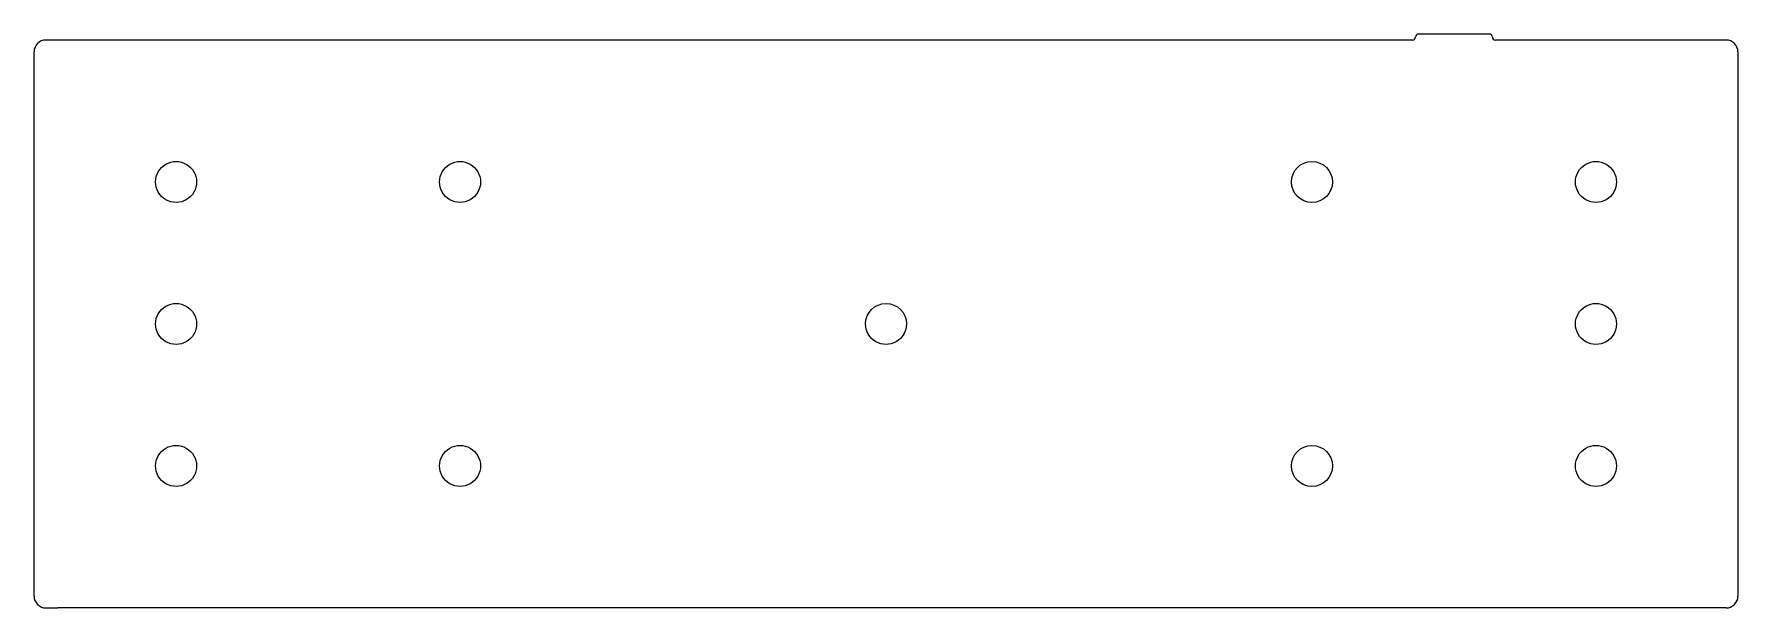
# Model space of a CAD drawing. Extents: x 0 to 229, y -76 to 1.
import ezdxf

# ---------------------------------------------------------------- set-up
doc = ezdxf.new("R2010")
doc.units = 0
doc.layers.get('0').update_dxf_attribs({"linetype": 'CONTINUOUS'})

msp = doc.modelspace()

# ---------------------------------------------------------------- linework, layer by layer
at = {"color": 7}
for p, q in [((195.325799, 0.676865), (185.800799, 0.676865)), ((0.063306, -74.728112), (0.063306, -1.703115)), ((1.650806, -0.115615), (185.008319, -0.115615)), ((196.120819, -0.115615), (227.075798, -0.115615)), ((228.663298, -1.703115), (228.663298, -74.728112)), ((21.865343, -19.168052), (21.865343, -19.168052)), ((59.965347, -19.168052), (59.965347, -19.168052)), ((174.265328, -19.168052), (174.265328, -19.168052)), ((212.365326, -19.168052), (212.365326, -19.168052)), ((21.865343, -38.218155), (21.865343, -38.218155)), ((117.11534, -38.218155), (117.11534, -38.218155)), ((212.365326, -38.218155), (212.365326, -38.218155)), ((21.865343, -57.268152), (21.865343, -57.268152)), ((59.965347, -57.268152), (59.965347, -57.268152)), ((174.265328, -57.268152), (174.265328, -57.268152)), ((212.365326, -57.268152), (212.365326, -57.268152)), ((1.650806, -76.315612), (3.238306, -76.315612)), ((227.075798, -76.315612), (3.238306, -76.315612))]:
    msp.add_line(p, q, dxfattribs=at)
for points in [[(185.289796, -0.001859), (185.364252, 0.072573), (185.406083, 0.173539), (185.406083, 0.278819)], [(185.802831, 0.675694), (185.583693, 0.675624), (185.406083, 0.497958), (185.406083, 0.278819)], [(195.608546, 0.559497), (195.53409, 0.633929), (195.433111, 0.675728), (195.327831, 0.675694)], [(195.724833, 0.278819), (195.724833, 0.384099), (195.683002, 0.485065), (195.608546, 0.559497)], [(195.724833, 0.278819), (195.724833, 0.059681), (195.902442, -0.117986), (196.121581, -0.118056)], [(1.652838, -0.118056), (0.776087, -0.118056), (0.065339, -0.828802), (0.065338, -1.705553)], [(185.009081, -0.118056), (185.114361, -0.118089), (185.21534, -0.076291), (185.289796, -0.001859)], [(228.66533, -1.705553), (228.665328, -0.828802), (227.954581, -0.118056), (227.07783, -0.118056)], [(16.365329, -19.168052), (16.365329, -18.185569), (16.889477, -17.277718), (17.740332, -16.786476)], [(17.740332, -16.786476), (18.591188, -16.295235), (19.639484, -16.295235), (20.49034, -16.786476)], [(20.49034, -16.786476), (21.341195, -17.277718), (21.865343, -18.185569), (21.865343, -19.168052)], [(54.465332, -19.168052), (54.465332, -18.185569), (54.989481, -17.277718), (55.840336, -16.786476)], [(55.840336, -16.786476), (56.691191, -16.295235), (57.739488, -16.295235), (58.590343, -16.786476)], [(58.590343, -16.786476), (59.441198, -17.277718), (59.965347, -18.185569), (59.965347, -19.168052)], [(168.765313, -19.168052), (168.765313, -17.649265), (169.996533, -16.418045), (171.51532, -16.418045)], [(171.51532, -16.418045), (173.034107, -16.418045), (174.265327, -17.649265), (174.265328, -19.168052)], [(206.865312, -19.168052), (206.865312, -18.185569), (207.38946, -17.277718), (208.240315, -16.786476)], [(208.240315, -16.786476), (209.09117, -16.295235), (210.139467, -16.295235), (210.990323, -16.786476)], [(210.990323, -16.786476), (211.841178, -17.277718), (212.365326, -18.185569), (212.365326, -19.168052)], [(17.740332, -21.549629), (16.889477, -21.058387), (16.365329, -20.150535), (16.365329, -19.168052)], [(21.865343, -19.168052), (21.865343, -20.150535), (21.341195, -21.058387), (20.49034, -21.549629)], [(55.840336, -21.549629), (54.989481, -21.058387), (54.465332, -20.150535), (54.465332, -19.168052)], [(59.965347, -19.168052), (59.965347, -20.150535), (59.441198, -21.058387), (58.590343, -21.549629)], [(171.51532, -21.918059), (169.996533, -21.918059), (168.765313, -20.686839), (168.765313, -19.168052)], [(174.265328, -19.168052), (174.265327, -20.686839), (173.034107, -21.918059), (171.51532, -21.918059)], [(208.240315, -21.549629), (207.38946, -21.058387), (206.865312, -20.150535), (206.865312, -19.168052)], [(212.365326, -19.168052), (212.365326, -20.150535), (211.841178, -21.058387), (210.990323, -21.549629)], [(20.49034, -21.549629), (19.639484, -22.04087), (18.591188, -22.04087), (17.740332, -21.549629)], [(58.590343, -21.549629), (57.739488, -22.04087), (56.691191, -22.04087), (55.840336, -21.549629)], [(210.990323, -21.549629), (210.139467, -22.04087), (209.09117, -22.04087), (208.240315, -21.549629)], [(16.365329, -38.218155), (16.365329, -37.235672), (16.889477, -36.32782), (17.740332, -35.836579)], [(17.740332, -35.836579), (18.591188, -35.345337), (19.639484, -35.345337), (20.49034, -35.836579)], [(20.49034, -35.836579), (21.341195, -36.32782), (21.865343, -37.235672), (21.865343, -38.218155)], [(111.615325, -38.218155), (111.615325, -36.699368), (112.846545, -35.468148), (114.365332, -35.468148)], [(114.365332, -35.468148), (115.884119, -35.468148), (117.11534, -36.699368), (117.11534, -38.218155)], [(206.865312, -38.218155), (206.865312, -37.235672), (207.38946, -36.32782), (208.240315, -35.836579)], [(208.240315, -35.836579), (209.09117, -35.345337), (210.139467, -35.345337), (210.990323, -35.836579)], [(210.990323, -35.836579), (211.841178, -36.32782), (212.365326, -37.235672), (212.365326, -38.218155)], [(17.740332, -40.599731), (16.889477, -40.10849), (16.365329, -39.200638), (16.365329, -38.218155)], [(21.865343, -38.218155), (21.865343, -39.200638), (21.341195, -40.10849), (20.49034, -40.599731)], [(112.990329, -40.599731), (112.139474, -40.10849), (111.615325, -39.200638), (111.615325, -38.218155)], [(117.11534, -38.218155), (117.11534, -39.200638), (116.591191, -40.10849), (115.740336, -40.599731)], [(208.240315, -40.599731), (207.38946, -40.10849), (206.865312, -39.200638), (206.865312, -38.218155)], [(212.365326, -38.218155), (212.365326, -39.200638), (211.841178, -40.10849), (210.990323, -40.599731)], [(20.49034, -40.599731), (19.639484, -41.090973), (18.591188, -41.090973), (17.740332, -40.599731)], [(115.740336, -40.599731), (114.889481, -41.090973), (113.841184, -41.090973), (112.990329, -40.599731)], [(210.990323, -40.599731), (210.139467, -41.090973), (209.09117, -41.090973), (208.240315, -40.599731)], [(17.740332, -54.886575), (18.591188, -54.395334), (19.639484, -54.395334), (20.49034, -54.886575)], [(55.840336, -54.886575), (56.691191, -54.395334), (57.739488, -54.395334), (58.590343, -54.886575)], [(168.765313, -57.268152), (168.765313, -55.749365), (169.996533, -54.518144), (171.51532, -54.518144)], [(171.51532, -54.518144), (173.034107, -54.518144), (174.265327, -55.749365), (174.265328, -57.268152)], [(208.240315, -54.886575), (209.09117, -54.395334), (210.139467, -54.395334), (210.990323, -54.886575)], [(16.365329, -57.268152), (16.365329, -56.285669), (16.889477, -55.377817), (17.740332, -54.886575)], [(20.49034, -54.886575), (21.341195, -55.377817), (21.865343, -56.285669), (21.865343, -57.268152)], [(54.465332, -57.268152), (54.465332, -56.285669), (54.989481, -55.377817), (55.840336, -54.886575)], [(58.590343, -54.886575), (59.441198, -55.377817), (59.965347, -56.285669), (59.965347, -57.268152)], [(206.865312, -57.268152), (206.865312, -56.285669), (207.38946, -55.377817), (208.240315, -54.886575)], [(210.990323, -54.886575), (211.841178, -55.377817), (212.365326, -56.285669), (212.365326, -57.268152)], [(17.740332, -59.649728), (16.889477, -59.158486), (16.365329, -58.250635), (16.365329, -57.268152)], [(21.865343, -57.268152), (21.865343, -58.250635), (21.341195, -59.158486), (20.49034, -59.649728)], [(55.840336, -59.649728), (54.989481, -59.158486), (54.465332, -58.250635), (54.465332, -57.268152)], [(59.965347, -57.268152), (59.965347, -58.250635), (59.441198, -59.158486), (58.590343, -59.649728)], [(171.51532, -60.018159), (169.996533, -60.018159), (168.765313, -58.786939), (168.765313, -57.268152)], [(174.265328, -57.268152), (174.265327, -58.786939), (173.034107, -60.018159), (171.51532, -60.018159)], [(208.240315, -59.649728), (207.38946, -59.158486), (206.865312, -58.250635), (206.865312, -57.268152)], [(212.365326, -57.268152), (212.365326, -58.250635), (211.841178, -59.158486), (210.990323, -59.649728)], [(20.49034, -59.649728), (19.639484, -60.140969), (18.591188, -60.140969), (17.740332, -59.649728)], [(58.590343, -59.649728), (57.739488, -60.140969), (56.691191, -60.140969), (55.840336, -59.649728)], [(210.990323, -59.649728), (210.139467, -60.140969), (209.09117, -60.140969), (208.240315, -59.649728)], [(0.065338, -74.730652), (0.065338, -75.151683), (0.232592, -75.55547), (0.530306, -75.853184)], [(228.200362, -75.853184), (228.498076, -75.55547), (228.66533, -75.151683), (228.66533, -74.730652)], [(0.530306, -75.853184), (0.82802, -76.150898), (1.231806, -76.318152), (1.652838, -76.318152)], [(227.07783, -76.318152), (227.498861, -76.318152), (227.902648, -76.150898), (228.200362, -75.853184)]]:
    msp.add_open_spline(points, degree=3, dxfattribs=at)

doc.saveas('drawing.dxf')
